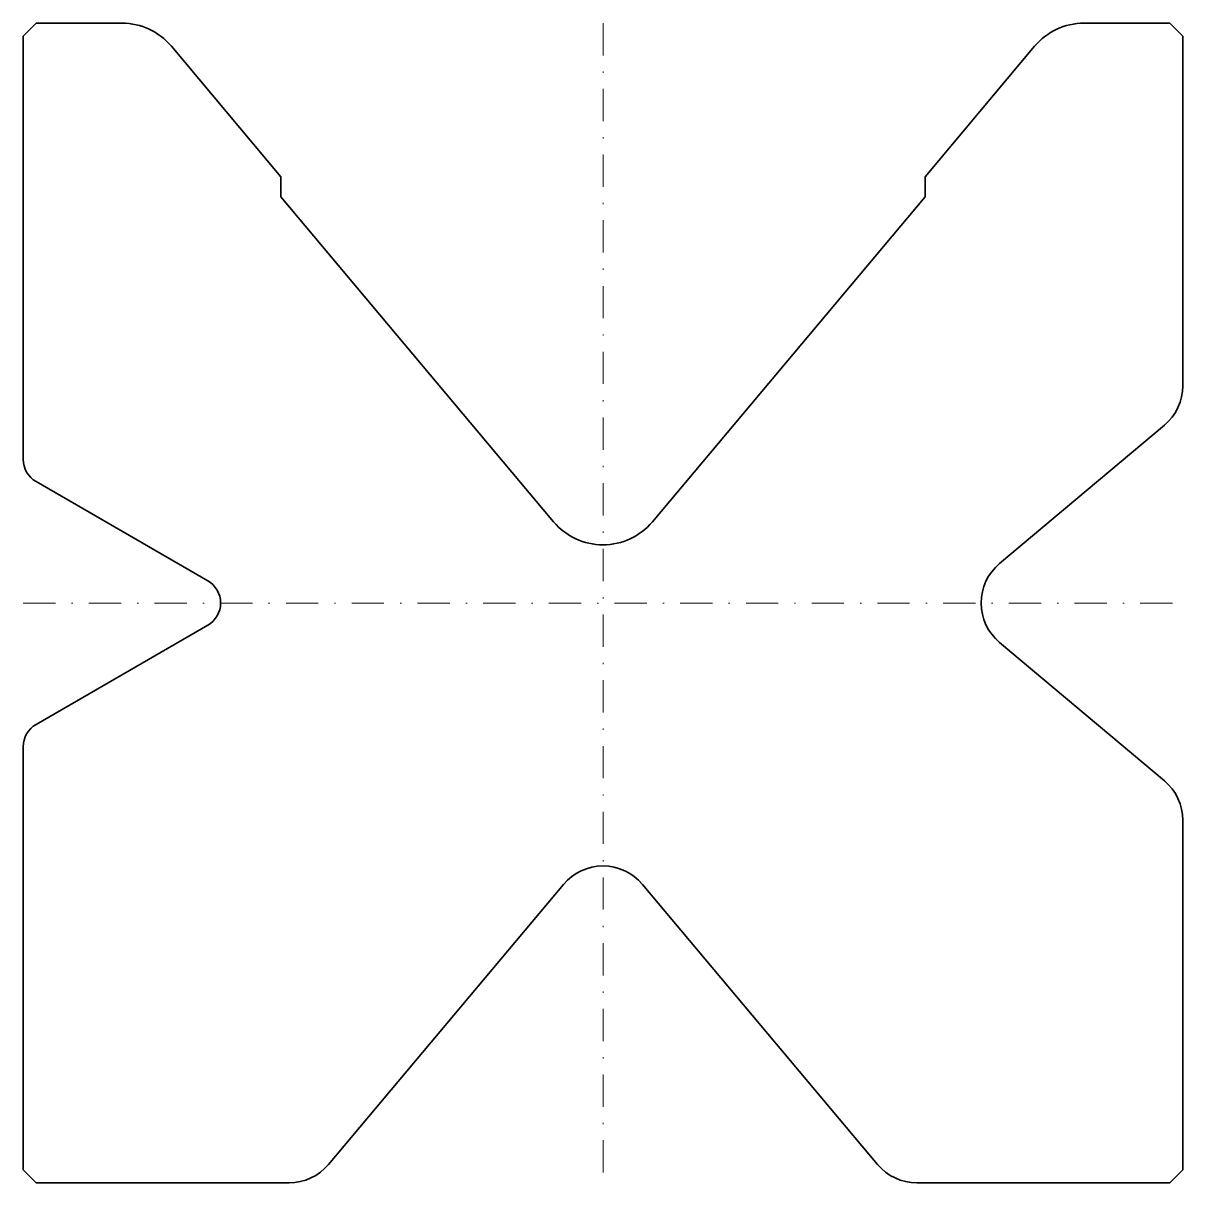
# Model space of a CAD drawing. Header units: millimetres. Extents: x -45 to 45, y -90 to 0.
import ezdxf

# ---------------------------------------------------------------- set-up
doc = ezdxf.new("R2010")
doc.units = ezdxf.units.MM
doc.header["$LTSCALE"] = 5
doc.linetypes.add('AUSGEZOGEN', pattern=[0])
doc.linetypes.add('DASHDOT', pattern=[1, 0.5, -0.25, 0, -0.25])
doc.layers.add('2', color=7, linetype='Continuous')

msp = doc.modelspace()

# ---------------------------------------------------------------- linework, layer by layer
at = {"layer": '2', "color": 7, "linetype": 'AUSGEZOGEN', "lineweight": 35}
for p, q in [((-44, 0), (-45, -1)), ((-44, 0), (-37.332, 0)), ((37.332, 0), (44, 0)), ((45, -1), (44, 0)), ((-45, -1), (-45, -33.845)), ((-33.501, -1.786), (-25, -11.918)), ((33.501, -1.786), (25, -11.918)), ((45, -1), (45, -28.135)), ((-25, -11.918), (-25, -13.473)), ((25, -11.918), (25, -13.473)), ((-25, -13.473), (-3.83, -38.702)), ((25, -13.473), (3.83, -38.702)), ((30.775, -41.936), (43.571, -31.199)), ((-44, -35.577), (-30.679, -43.268)), ((-44, -54.423), (-30.679, -46.732)), ((30.775, -48.064), (43.571, -58.801)), ((-45, -56.155), (-45, -89)), ((45, -61.865), (45, -89)), ((-3.064, -66.837), (-21.301, -88.571)), ((3.064, -66.837), (21.301, -88.571)), ((-45, -89), (-44, -90)), ((44, -90), (45, -89)), ((-44, -90), (-24.365, -90)), ((24.365, -90), (44, -90))]:
    msp.add_line(p, q, dxfattribs=at)
at = {"layer": '2', "color": 7, "linetype": 'DASHDOT', "lineweight": 18}
for p, q in [((0, 0), (0, -90)), ((-45, -45), (45, -45))]:
    msp.add_line(p, q, dxfattribs=at)
at = {"layer": '2', "color": 7, "linetype": 'AUSGEZOGEN', "lineweight": 35}
for centre, radius, start, end in [((-37.332, -5), 5, 40, 90), ((37.332, -5), 5, 90, 140), ((41, -28.135), 4, 310, 0), ((-43, -33.845), 2, 180, 240), ((0, -35.488), 5, 220, 320), ((33.347, -45), 4, 130, 230), ((-31.679, -45), 2, 300, 60), ((-43, -56.155), 2, 120, 180), ((41, -61.865), 4, 0, 50), ((0, -69.408), 4, 40, 140), ((-24.365, -86), 4, 270, 320), ((24.365, -86), 4, 220, 270)]:
    msp.add_arc(centre, radius, start, end, dxfattribs=at)

doc.saveas('drawing.dxf')
